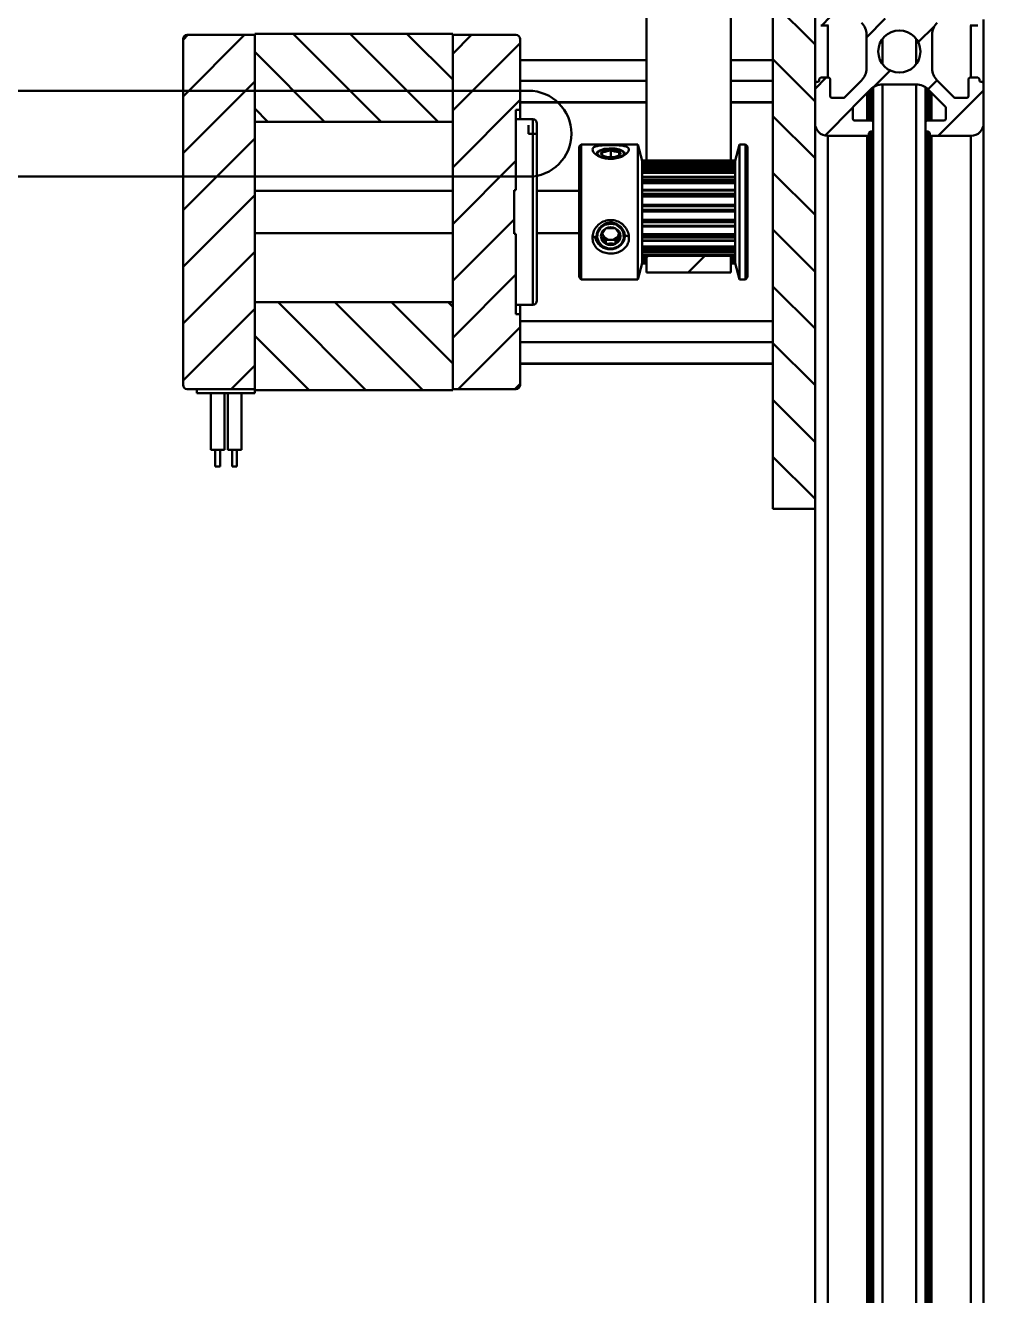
# Model space of a CAD drawing. Header units: millimetres. Extents: x -1615 to 4166, y 5 to 3174.
# Drawn here: x 2308.3 to 2384.1, y 1796.9 to 1897.4 of the extents above; entities that cross this region are included whole.
import ezdxf

# ---------------------------------------------------------------- set-up
doc = ezdxf.new("R2010")
doc.units = ezdxf.units.MM
doc.header["$LTSCALE"] = 0.25
doc.layers.add('Net dam', color=7, linetype='Continuous', lineweight=50)
pattern_1 = [(45, (1858.4246, 670.5362), (-2.245064, 2.245064), [])]
pattern_2 = [(135, (1858.4246, 670.5362), (-2.245064, -2.245064), [])]

msp = doc.modelspace()

# ---------------------------------------------------------------- hatches: boundary and pattern name
at = {"layer": 'Net dam'}
h = msp.add_hatch(dxfattribs=at)
h.set_pattern_fill('ANSI31', color=256, angle=90, style=0)
h.set_pattern_definition(pattern_2)
h.paths.add_polyline_path([(2367.467, 1905.807), (2367.467, 1859.14), (2370.8, 1859.14), (2370.8, 1905.807)], flags=0)
h = msp.add_hatch(dxfattribs=at)
h.set_pattern_fill('ANSI31', color=256, style=0)
h.set_pattern_definition(pattern_1)
edge = h.paths.add_edge_path(flags=0)
edge.add_arc((2381.896, 1898.833), 0.133, 90, 135, ccw=False)
edge.add_line((2381.896, 1898.966), (2382.8, 1898.966))
edge.add_arc((2382.8, 1898.833), 0.133, 0, 90, ccw=False)
edge.add_line((2382.933, 1898.833), (2382.933, 1897.5))
edge.add_arc((2383.067, 1897.5), 0.133, 180, 270)
edge.add_line((2383.067, 1897.366), (2383.667, 1897.366))
edge.add_arc((2383.667, 1897.5), 0.133, 270, 360)
edge.add_line((2383.8, 1897.5), (2383.8, 1897.566))
edge.add_arc((2383.933, 1897.566), 0.133, 90, 180, ccw=False)
edge.add_line((2383.933, 1897.7), (2384, 1897.7))
edge.add_arc((2384, 1897.833), 0.133, 270, 360)
edge.add_line((2384.133, 1897.833), (2384.133, 1900.966))
edge.add_arc((2383.133, 1900.966), 1, 0, 90)
edge.add_line((2383.133, 1901.966), (2380, 1901.966))
edge.add_arc((2380, 1901.833), 0.133, 90, 180)
edge.add_line((2379.867, 1901.833), (2379.867, 1901.766))
edge.add_arc((2379.733, 1901.766), 0.133, 270, 360, ccw=False)
edge.add_line((2379.733, 1901.633), (2379.667, 1901.633))
edge.add_arc((2379.667, 1901.5), 0.133, 90, 180)
edge.add_line((2379.533, 1901.5), (2379.533, 1900.9))
edge.add_arc((2379.667, 1900.9), 0.133, 180, 270)
edge.add_line((2379.667, 1900.766), (2381, 1900.766))
edge.add_arc((2381, 1900.633), 0.133, 0, 90, ccw=False)
edge.add_line((2381.133, 1900.633), (2381.133, 1899.729))
edge.add_arc((2381, 1899.729), 0.133, 315, 360, ccw=False)
edge.add_line((2381.094, 1899.634), (2379.75, 1898.29))
edge.add_arc((2378.807, 1899.233), 1.333, 270, 315, ccw=False)
edge.add_line((2378.807, 1897.9), (2376.126, 1897.9))
edge.add_arc((2376.126, 1899.233), 1.333, 225, 270, ccw=False)
edge.add_line((2375.183, 1898.29), (2373.839, 1899.634))
edge.add_arc((2373.933, 1899.729), 0.133, 180, 225, ccw=False)
edge.add_line((2373.8, 1899.729), (2373.8, 1900.633))
edge.add_arc((2373.933, 1900.633), 0.133, 90, 180, ccw=False)
edge.add_line((2373.933, 1900.766), (2375.267, 1900.766))
edge.add_arc((2375.267, 1900.9), 0.133, 270, 360)
edge.add_line((2375.4, 1900.9), (2375.4, 1901.5))
edge.add_arc((2375.267, 1901.5), 0.133, 0, 90)
edge.add_line((2375.267, 1901.633), (2375.2, 1901.633))
edge.add_arc((2375.2, 1901.766), 0.133, 180, 270, ccw=False)
edge.add_line((2375.067, 1901.766), (2375.067, 1901.833))
edge.add_arc((2374.933, 1901.833), 0.133, 0, 90)
edge.add_line((2374.933, 1901.966), (2371.8, 1901.966))
edge.add_arc((2371.8, 1900.966), 1, 90, 180)
edge.add_line((2370.8, 1900.966), (2370.8, 1897.833))
edge.add_arc((2370.933, 1897.833), 0.133, 180, 270)
edge.add_line((2370.933, 1897.7), (2371, 1897.7))
edge.add_arc((2371, 1897.566), 0.133, 0, 90, ccw=False)
edge.add_line((2371.133, 1897.566), (2371.133, 1897.5))
edge.add_arc((2371.267, 1897.5), 0.133, 180, 270)
edge.add_line((2371.267, 1897.366), (2371.867, 1897.366))
edge.add_arc((2371.867, 1897.5), 0.133, 270, 360)
edge.add_line((2372, 1897.5), (2372, 1898.833))
edge.add_arc((2372.133, 1898.833), 0.133, 90, 180, ccw=False)
edge.add_line((2372.133, 1898.966), (2373.038, 1898.966))
edge.add_arc((2373.038, 1898.833), 0.133, 45, 90, ccw=False)
edge.add_line((2373.132, 1898.927), (2374.476, 1897.583))
edge.add_arc((2373.533, 1896.64), 1.333, 0, 45, ccw=False)
edge.add_line((2374.867, 1896.64), (2374.867, 1893.959))
edge.add_arc((2373.533, 1893.959), 1.333, 315, 360, ccw=False)
edge.add_line((2374.476, 1893.016), (2373.132, 1891.672))
edge.add_arc((2373.038, 1891.766), 0.133, 270, 315, ccw=False)
edge.add_line((2373.038, 1891.633), (2372.133, 1891.633))
edge.add_arc((2372.133, 1891.766), 0.133, 180, 270, ccw=False)
edge.add_line((2372, 1891.766), (2372, 1893.1))
edge.add_arc((2371.867, 1893.1), 0.133, 0, 90)
edge.add_line((2371.867, 1893.233), (2371.267, 1893.233))
edge.add_arc((2371.267, 1893.1), 0.133, 90, 180)
edge.add_line((2371.133, 1893.1), (2371.133, 1893.033))
edge.add_arc((2371, 1893.033), 0.133, 270, 360, ccw=False)
edge.add_line((2371, 1892.9), (2370.933, 1892.9))
edge.add_arc((2370.933, 1892.766), 0.133, 90, 180)
edge.add_line((2370.8, 1892.766), (2370.8, 1889.633))
edge.add_arc((2371.8, 1889.633), 1, 180, 270)
edge.add_line((2371.8, 1888.633), (2374.933, 1888.633))
edge.add_arc((2374.933, 1888.766), 0.133, 270, 360)
edge.add_line((2375.067, 1888.766), (2375.067, 1888.833))
edge.add_arc((2375.2, 1888.833), 0.133, 90, 180, ccw=False)
edge.add_line((2375.2, 1888.966), (2375.267, 1888.966))
edge.add_arc((2375.267, 1889.1), 0.133, 270, 360)
edge.add_line((2375.4, 1889.1), (2375.4, 1889.7))
edge.add_arc((2375.267, 1889.7), 0.133, 0, 90)
edge.add_line((2375.267, 1889.833), (2373.933, 1889.833))
edge.add_arc((2373.933, 1889.966), 0.133, 180, 270, ccw=False)
edge.add_line((2373.8, 1889.966), (2373.8, 1890.871))
edge.add_arc((2373.933, 1890.871), 0.133, 135, 180, ccw=False)
edge.add_line((2373.839, 1890.965), (2375.183, 1892.309))
edge.add_arc((2376.126, 1891.366), 1.333, 90, 135, ccw=False)
edge.add_line((2376.126, 1892.7), (2378.807, 1892.7))
edge.add_arc((2378.807, 1891.366), 1.333, 45, 90, ccw=False)
edge.add_line((2379.75, 1892.309), (2381.094, 1890.965))
edge.add_arc((2381, 1890.871), 0.133, 0, 45, ccw=False)
edge.add_line((2381.133, 1890.871), (2381.133, 1889.966))
edge.add_arc((2381, 1889.966), 0.133, 270, 360, ccw=False)
edge.add_line((2381, 1889.833), (2379.667, 1889.833))
edge.add_arc((2379.667, 1889.7), 0.133, 90, 180)
edge.add_line((2379.533, 1889.7), (2379.533, 1889.1))
edge.add_arc((2379.667, 1889.1), 0.133, 180, 270)
edge.add_line((2379.667, 1888.966), (2379.733, 1888.966))
edge.add_arc((2379.733, 1888.833), 0.133, 0, 90, ccw=False)
edge.add_line((2379.867, 1888.833), (2379.867, 1888.766))
edge.add_arc((2380, 1888.766), 0.133, 180, 270)
edge.add_line((2380, 1888.633), (2383.133, 1888.633))
edge.add_arc((2383.133, 1889.633), 1, 270, 360)
edge.add_line((2384.133, 1889.633), (2384.133, 1892.766))
edge.add_arc((2384, 1892.766), 0.133, 0, 90)
edge.add_line((2384, 1892.9), (2383.933, 1892.9))
edge.add_arc((2383.933, 1893.033), 0.133, 180, 270, ccw=False)
edge.add_line((2383.8, 1893.033), (2383.8, 1893.1))
edge.add_arc((2383.667, 1893.1), 0.133, 0, 90)
edge.add_line((2383.667, 1893.233), (2383.067, 1893.233))
edge.add_arc((2383.067, 1893.1), 0.133, 90, 180)
edge.add_line((2382.933, 1893.1), (2382.933, 1891.766))
edge.add_arc((2382.8, 1891.766), 0.133, 270, 360, ccw=False)
edge.add_line((2382.8, 1891.633), (2381.896, 1891.633))
edge.add_arc((2381.896, 1891.766), 0.133, 225, 270, ccw=False)
edge.add_line((2381.801, 1891.672), (2380.457, 1893.016))
edge.add_arc((2381.4, 1893.959), 1.333, 180, 225, ccw=False)
edge.add_line((2380.067, 1893.959), (2380.067, 1896.64))
edge.add_arc((2381.4, 1896.64), 1.333, 135, 180, ccw=False)
edge.add_line((2380.457, 1897.583), (2381.801, 1898.927))
edge = h.paths.add_edge_path(flags=0)
edge.add_arc((2377.467, 1895.3), 1.667, 0, 360)
h = msp.add_hatch(dxfattribs=at)
h.set_pattern_fill('ANSI31', color=256, angle=90, style=0)
h.set_pattern_definition(pattern_2)
h.paths.add_polyline_path([(2342.133, 1889.75), (2342.133, 1896.71), (2326.467, 1896.71), (2326.467, 1889.75)], flags=0)
h = msp.add_hatch(dxfattribs=at)
h.set_pattern_fill('ANSI31', color=256, style=0)
h.set_pattern_definition(pattern_1)
edge = h.paths.add_edge_path(flags=0)
edge.add_line((2326.467, 1896.61), (2321.133, 1896.61))
edge.add_arc((2321.133, 1896.277), 0.333, 90, 180)
edge.add_line((2320.8, 1896.277), (2320.8, 1868.943))
edge.add_arc((2321.133, 1868.943), 0.333, 180, 270)
edge.add_line((2321.133, 1868.61), (2326.467, 1868.61))
edge.add_line((2326.467, 1868.61), (2326.467, 1896.61))
h = msp.add_hatch(dxfattribs=at)
h.set_pattern_fill('ANSI31', color=256, style=0)
h.set_pattern_definition(pattern_1)
edge = h.paths.add_edge_path(flags=0)
edge.add_line((2347.133, 1884.336), (2347.133, 1890.685))
edge.add_line((2347.133, 1890.685), (2347.467, 1890.685))
edge.add_line((2347.467, 1890.685), (2347.467, 1896.277))
edge.add_arc((2347.133, 1896.277), 0.333, 0, 90)
edge.add_line((2347.133, 1896.61), (2342.133, 1896.61))
edge.add_line((2342.133, 1896.61), (2342.133, 1868.61))
edge.add_line((2342.133, 1868.61), (2347.133, 1868.61))
edge.add_arc((2347.133, 1868.943), 0.333, 270, 360)
edge.add_line((2347.467, 1868.943), (2347.467, 1874.535))
edge.add_line((2347.467, 1874.535), (2347.133, 1874.535))
edge.add_line((2347.133, 1874.535), (2347.133, 1880.884))
edge.add_line((2347.133, 1880.884), (2347, 1880.884))
edge.add_line((2347, 1880.884), (2347, 1884.336))
edge.add_line((2347, 1884.336), (2347.133, 1884.336))
h = msp.add_hatch(dxfattribs=at)
h.set_pattern_fill('ANSI31', color=256, style=0)
h.set_pattern_definition(pattern_1)
h.paths.add_polyline_path([(2357.467, 1877.818), (2364.133, 1877.818), (2364.133, 1879.151), (2357.467, 1879.151)], flags=0)
h = msp.add_hatch(dxfattribs=at)
h.set_pattern_fill('ANSI31', color=256, angle=90, style=0)
h.set_pattern_definition(pattern_2)
h.paths.add_polyline_path([(2326.467, 1875.47), (2326.467, 1868.51), (2342.133, 1868.51), (2342.133, 1875.47)], flags=0)

# ---------------------------------------------------------------- linework, layer by layer
for p, q in [((2357.467, 1886.681), (2357.467, 1913.468)), ((2364.133, 1886.681), (2364.133, 1913.468)), ((2367.467, 1859.14), (2367.467, 1905.807)), ((2370.8, 1859.14), (2370.8, 1905.807)), ((2384.133, 1892.766), (2384.133, 1897.833)), ((2342.133, 1896.71), (2326.467, 1896.71)), ((2326.467, 1896.71), (2326.467, 1889.75)), ((2342.133, 1896.71), (2342.133, 1889.75)), ((2371.267, 1897.366), (2371.867, 1897.366)), ((2371.8, 1893.233), (2371.8, 1897.366)), ((2374.867, 1896.64), (2374.867, 1893.959)), ((2380.067, 1893.959), (2380.067, 1896.64)), ((2383.067, 1897.366), (2383.667, 1897.366)), ((2383.133, 1893.233), (2383.133, 1897.366)), ((2320.8, 1896.277), (2320.8, 1868.943)), ((2321.133, 1896.61), (2326.467, 1896.61)), ((2326.467, 1896.61), (2326.467, 1868.61)), ((2342.133, 1896.61), (2342.133, 1868.61)), ((2342.133, 1896.61), (2347.133, 1896.61)), ((2347.467, 1896.277), (2347.467, 1890.685)), ((2376.126, 1894.309), (2376.126, 1896.29)), ((2378.807, 1894.309), (2378.807, 1896.29)), ((2347.467, 1894.63), (2357.467, 1894.63)), ((2364.133, 1894.63), (2367.467, 1894.63)), ((2347.467, 1892.984), (2357.467, 1892.984)), ((2364.133, 1892.984), (2367.467, 1892.984)), ((2370.8, 1892.766), (2370.8, 1889.633)), ((2371, 1892.9), (2370.933, 1892.9)), ((2371.133, 1893.1), (2371.133, 1893.033)), ((2371.867, 1893.233), (2371.267, 1893.233)), ((2372, 1891.766), (2372, 1893.1)), ((2374.476, 1893.016), (2373.132, 1891.672)), ((2376.126, 1892.7), (2378.807, 1892.7)), ((2376.126, 1741.233), (2376.126, 1892.7)), ((2378.807, 1741.233), (2378.807, 1892.7)), ((2381.801, 1891.672), (2380.457, 1893.016)), ((2382.933, 1893.1), (2382.933, 1891.766)), ((2383.667, 1893.233), (2383.067, 1893.233)), ((2383.8, 1893.033), (2383.8, 1893.1)), ((2384, 1892.9), (2383.933, 1892.9)), ((2384.133, 1889.633), (2384.133, 1892.766)), ((2118.8, 1892.196), (2348.133, 1892.196)), ((2373.038, 1891.633), (2372.133, 1891.633)), ((2373.839, 1890.965), (2375.183, 1892.309)), ((2374.933, 1889.833), (2374.933, 1892.059)), ((2375.067, 1889.833), (2375.067, 1892.193)), ((2375.2, 1889.833), (2375.2, 1892.326)), ((2375.267, 1889.833), (2375.267, 1892.386)), ((2375.4, 1889.7), (2375.4, 1892.485)), ((2379.533, 1889.7), (2379.533, 1892.485)), ((2379.667, 1889.833), (2379.667, 1892.386)), ((2379.733, 1889.833), (2379.733, 1892.326)), ((2379.75, 1892.309), (2381.094, 1890.965)), ((2379.867, 1889.833), (2379.867, 1892.193)), ((2380, 1889.833), (2380, 1892.059)), ((2382.8, 1891.633), (2381.896, 1891.633)), ((2347.467, 1890.685), (2347.133, 1890.685)), ((2347.133, 1890.685), (2347.133, 1884.336)), ((2347.467, 1891.298), (2357.467, 1891.298)), ((2347.467, 1891.257), (2357.467, 1891.257)), ((2347.467, 1889.943), (2347.467, 1890.685)), ((2364.133, 1891.298), (2367.467, 1891.298)), ((2364.133, 1891.257), (2367.467, 1891.257)), ((2373.8, 1889.966), (2373.8, 1890.871)), ((2381.133, 1890.871), (2381.133, 1889.966)), ((2342.133, 1889.75), (2326.467, 1889.75)), ((2348.467, 1889.943), (2347.133, 1889.943)), ((2348.467, 1875.277), (2348.467, 1889.943)), ((2348.8, 1889.61), (2348.8, 1875.61)), ((2375.267, 1889.833), (2373.933, 1889.833)), ((2375.4, 1889.1), (2375.4, 1889.7)), ((2379.533, 1889.7), (2379.533, 1889.1)), ((2381, 1889.833), (2379.667, 1889.833)), ((2384.133, 1744.3), (2384.133, 1889.633)), ((2348.133, 1888.802), (2348.133, 1889.468)), ((2348.133, 1888.802), (2348.8, 1888.802)), ((2371.8, 1888.633), (2374.933, 1888.633)), ((2371.8, 1745.3), (2371.8, 1888.633)), ((2374.933, 1745.3), (2374.933, 1888.633)), ((2375.067, 1888.766), (2375.067, 1888.833)), ((2375.067, 1745.166), (2375.067, 1888.766)), ((2375.2, 1888.966), (2375.267, 1888.966)), ((2375.2, 1744.966), (2375.2, 1888.966)), ((2375.267, 1744.966), (2375.267, 1888.966)), ((2375.4, 1744.833), (2375.4, 1889.1)), ((2379.533, 1744.833), (2379.533, 1889.1)), ((2379.667, 1888.966), (2379.733, 1888.966)), ((2379.667, 1744.966), (2379.667, 1888.966)), ((2379.733, 1744.966), (2379.733, 1888.966)), ((2379.867, 1888.833), (2379.867, 1888.766)), ((2379.867, 1745.166), (2379.867, 1888.766)), ((2380, 1888.633), (2383.133, 1888.633)), ((2380, 1745.3), (2380, 1888.633)), ((2383.133, 1745.3), (2383.133, 1888.633)), ((2352.3, 1887.943), (2352.133, 1887.777)), ((2352.133, 1887.777), (2352.133, 1877.443)), ((2356.788, 1887.943), (2352.3, 1887.943)), ((2352.3, 1887.943), (2352.3, 1877.277)), ((2357.133, 1886.654), (2356.788, 1887.943)), ((2356.788, 1877.277), (2356.788, 1887.943)), ((2364.812, 1887.943), (2364.467, 1886.654)), ((2365.3, 1887.943), (2364.812, 1887.943)), ((2364.812, 1877.277), (2364.812, 1887.943)), ((2365.467, 1887.777), (2365.3, 1887.943)), ((2365.3, 1877.277), (2365.3, 1887.943)), ((2365.467, 1880.637), (2365.467, 1887.777)), ((2353.772, 1887.477), (2353.737, 1887.458)), ((2353.967, 1887.089), (2354.044, 1887.058)), ((2354.442, 1886.836), (2354.2, 1886.855)), ((2354.442, 1886.836), (2354.756, 1886.846)), ((2354.633, 1887.53), (2354.633, 1886.942)), ((2355.222, 1887.055), (2355.3, 1887.089)), ((2355.623, 1887.085), (2355.433, 1886.988)), ((2355.53, 1887.458), (2355.494, 1887.477)), ((2355.623, 1887.085), (2355.619, 1887.024)), ((2355.744, 1887.208), (2355.744, 1887.292)), ((2355.836, 1887.26), (2355.867, 1887.231)), ((2364.467, 1886.681), (2357.133, 1886.681)), ((2357.133, 1886.681), (2357.133, 1886.654)), ((2357.133, 1886.605), (2357.133, 1886.654)), ((2364.467, 1886.605), (2357.133, 1886.605)), ((2357.133, 1886.605), (2357.133, 1886.603)), ((2364.467, 1886.603), (2357.133, 1886.603)), ((2357.133, 1886.603), (2357.133, 1886.538)), ((2364.467, 1886.654), (2364.467, 1886.681)), ((2364.467, 1886.654), (2364.467, 1886.605)), ((2364.467, 1886.603), (2364.467, 1886.605)), ((2364.467, 1886.538), (2364.467, 1886.603)), ((2357.133, 1886.538), (2357.133, 1886.489)), ((2364.467, 1886.538), (2357.133, 1886.538)), ((2357.133, 1886.166), (2357.133, 1886.489)), ((2357.133, 1886.419), (2364.467, 1886.419)), ((2357.133, 1886.245), (2364.467, 1886.245)), ((2364.467, 1886.17), (2357.133, 1886.17)), ((2357.133, 1886.157), (2357.133, 1886.17)), ((2364.467, 1886.157), (2357.133, 1886.157)), ((2357.133, 1886.157), (2357.133, 1886.011)), ((2364.467, 1886.011), (2357.133, 1886.011)), ((2357.133, 1886.011), (2357.133, 1885.945)), ((2357.133, 1885.397), (2357.133, 1885.945)), ((2357.133, 1885.875), (2364.467, 1885.875)), ((2364.467, 1885.716), (2357.133, 1885.716)), ((2364.467, 1886.489), (2364.467, 1886.538)), ((2364.467, 1886.489), (2364.467, 1886.166)), ((2364.467, 1886.157), (2364.467, 1886.17)), ((2364.467, 1886.011), (2364.467, 1886.157)), ((2364.467, 1885.945), (2364.467, 1886.011)), ((2364.467, 1885.397), (2364.467, 1885.945)), ((2348.133, 1885.407), (2118.8, 1885.407)), ((2364.467, 1885.397), (2357.133, 1885.397)), ((2357.133, 1885.397), (2357.133, 1885.364)), ((2357.133, 1885.364), (2364.467, 1885.364)), ((2357.133, 1885.364), (2357.133, 1885.151)), ((2357.133, 1885.151), (2364.467, 1885.151)), ((2357.133, 1885.151), (2357.133, 1885.075)), ((2357.133, 1884.355), (2357.133, 1885.075)), ((2357.133, 1885.013), (2364.467, 1885.013)), ((2364.467, 1884.883), (2357.133, 1884.883)), ((2364.467, 1885.364), (2364.467, 1885.397)), ((2364.467, 1885.151), (2364.467, 1885.364)), ((2364.467, 1885.075), (2364.467, 1885.151)), ((2364.467, 1885.075), (2364.467, 1884.355)), ((2342.133, 1884.277), (2326.467, 1884.277)), ((2347, 1884.336), (2347.133, 1884.336)), ((2347, 1884.336), (2347, 1880.884)), ((2352.133, 1884.277), (2348.8, 1884.277)), ((2364.467, 1884.36), (2357.133, 1884.36)), ((2357.133, 1884.355), (2357.133, 1884.301)), ((2357.133, 1884.301), (2364.467, 1884.301)), ((2357.133, 1884.301), (2357.133, 1884.042)), ((2357.133, 1884.042), (2364.467, 1884.042)), ((2357.133, 1884.042), (2357.133, 1883.963)), ((2357.133, 1883.142), (2357.133, 1883.963)), ((2357.133, 1883.915), (2364.467, 1883.915)), ((2364.467, 1883.827), (2357.133, 1883.827)), ((2364.467, 1884.301), (2364.467, 1884.355)), ((2364.467, 1884.042), (2364.467, 1884.301)), ((2364.467, 1883.963), (2364.467, 1884.042)), ((2364.467, 1883.963), (2364.467, 1883.142)), ((2364.467, 1883.171), (2357.133, 1883.171)), ((2364.467, 1883.162), (2357.133, 1883.162)), ((2357.133, 1883.142), (2357.133, 1883.073)), ((2357.133, 1883.073), (2364.467, 1883.073)), ((2357.133, 1883.073), (2357.133, 1882.793)), ((2357.133, 1882.793), (2364.467, 1882.793)), ((2357.133, 1882.793), (2357.133, 1882.719)), ((2357.133, 1881.877), (2357.133, 1882.719)), ((2357.133, 1882.689), (2364.467, 1882.689)), ((2364.467, 1882.653), (2357.133, 1882.653)), ((2364.467, 1883.073), (2364.467, 1883.142)), ((2364.467, 1882.793), (2364.467, 1883.073)), ((2364.467, 1882.719), (2364.467, 1882.793)), ((2364.467, 1882.719), (2364.467, 1881.877)), ((2355.03, 1881.613), (2355.216, 1881.628)), ((2355.03, 1881.613), (2355.283, 1881.438)), ((2364.467, 1881.979), (2357.133, 1881.979)), ((2364.467, 1881.916), (2357.133, 1881.916)), ((2357.133, 1881.877), (2357.133, 1881.799)), ((2357.133, 1881.799), (2364.467, 1881.799)), ((2357.133, 1881.799), (2357.133, 1881.526)), ((2364.467, 1881.799), (2364.467, 1881.877)), ((2364.467, 1881.526), (2364.467, 1881.799)), ((2326.467, 1880.943), (2342.133, 1880.943)), ((2347.133, 1880.884), (2347, 1880.884)), ((2347.133, 1880.884), (2347.133, 1874.535)), ((2348.8, 1880.943), (2352.133, 1880.943)), ((2353.958, 1880.865), (2354.056, 1880.709)), ((2354.056, 1880.709), (2354.248, 1880.401)), ((2355.018, 1880.401), (2355.211, 1880.709)), ((2355.211, 1880.709), (2355.307, 1880.864)), ((2355.654, 1880.703), (2355.656, 1880.812)), ((2355.683, 1880.522), (2355.656, 1880.812)), ((2357.133, 1881.526), (2364.467, 1881.526)), ((2357.133, 1881.526), (2357.133, 1881.465)), ((2357.133, 1880.684), (2357.133, 1881.465)), ((2357.133, 1881.453), (2364.467, 1881.453)), ((2364.467, 1880.849), (2357.133, 1880.849)), ((2364.467, 1880.739), (2357.133, 1880.739)), ((2357.133, 1880.684), (2357.133, 1880.605)), ((2357.133, 1880.605), (2364.467, 1880.605)), ((2357.133, 1880.605), (2357.133, 1880.366)), ((2364.467, 1881.465), (2364.467, 1881.526)), ((2364.467, 1881.465), (2364.467, 1880.684)), ((2364.467, 1880.605), (2364.467, 1880.684)), ((2364.467, 1880.366), (2364.467, 1880.605)), ((2365.467, 1877.443), (2365.467, 1880.637)), ((2354.248, 1880.401), (2354.248, 1880.082)), ((2354.248, 1880.401), (2354.633, 1880.401)), ((2354.633, 1880.401), (2355.018, 1880.401)), ((2355.018, 1880.401), (2355.018, 1880.082)), ((2357.133, 1880.366), (2364.467, 1880.366)), ((2357.133, 1880.366), (2357.133, 1880.322)), ((2357.133, 1879.679), (2357.133, 1880.322)), ((2357.133, 1880.321), (2364.467, 1880.321)), ((2364.467, 1879.892), (2357.133, 1879.892)), ((2364.467, 1879.746), (2357.133, 1879.746)), ((2357.133, 1879.679), (2357.133, 1879.607)), ((2357.133, 1879.607), (2364.467, 1879.607)), ((2357.133, 1879.607), (2357.133, 1879.424)), ((2364.467, 1880.322), (2364.467, 1880.366)), ((2364.467, 1880.322), (2364.467, 1879.679)), ((2364.467, 1879.607), (2364.467, 1879.679)), ((2364.467, 1879.424), (2364.467, 1879.607)), ((2356.788, 1877.277), (2357.133, 1878.566)), ((2357.133, 1879.424), (2364.467, 1879.424)), ((2357.133, 1879.424), (2357.133, 1879.403)), ((2357.133, 1878.961), (2357.133, 1879.404)), ((2357.133, 1879.403), (2364.467, 1879.403)), ((2364.467, 1879.2), (2357.133, 1879.2)), ((2357.467, 1879.032), (2357.133, 1879.032)), ((2357.133, 1878.961), (2357.133, 1878.903)), ((2357.133, 1878.903), (2357.133, 1878.795)), ((2357.133, 1878.903), (2357.467, 1878.903)), ((2357.133, 1878.601), (2357.133, 1878.799)), ((2357.133, 1878.795), (2357.133, 1878.789)), ((2357.133, 1878.795), (2357.467, 1878.795)), ((2357.133, 1878.789), (2357.467, 1878.789)), ((2357.467, 1878.669), (2357.133, 1878.669)), ((2357.133, 1878.601), (2357.133, 1878.562)), ((2357.133, 1878.562), (2357.133, 1878.539)), ((2357.133, 1878.562), (2357.467, 1878.562)), ((2357.467, 1879.151), (2357.467, 1879.19)), ((2357.467, 1879.151), (2357.467, 1877.818)), ((2364.133, 1879.151), (2357.467, 1879.151)), ((2364.133, 1879.151), (2364.133, 1879.19)), ((2364.133, 1877.818), (2364.133, 1879.151)), ((2364.467, 1879.032), (2364.133, 1879.032)), ((2364.133, 1878.903), (2364.467, 1878.903)), ((2364.133, 1878.795), (2364.467, 1878.795)), ((2364.133, 1878.789), (2364.467, 1878.789)), ((2364.467, 1878.669), (2364.133, 1878.669)), ((2364.133, 1878.562), (2364.467, 1878.562)), ((2364.467, 1879.403), (2364.467, 1879.424)), ((2364.467, 1879.404), (2364.467, 1878.961)), ((2364.467, 1878.903), (2364.467, 1878.961)), ((2364.467, 1878.795), (2364.467, 1878.903)), ((2364.467, 1878.799), (2364.467, 1878.601)), ((2364.467, 1878.789), (2364.467, 1878.795)), ((2364.467, 1878.562), (2364.467, 1878.601)), ((2364.467, 1878.566), (2364.812, 1877.277)), ((2364.467, 1878.539), (2364.467, 1878.562)), ((2357.133, 1878.539), (2357.467, 1878.539)), ((2357.133, 1878.539), (2357.133, 1878.539)), ((2357.133, 1878.539), (2357.467, 1878.539)), ((2357.467, 1877.818), (2364.133, 1877.818)), ((2364.133, 1878.539), (2364.467, 1878.539)), ((2364.133, 1878.539), (2364.467, 1878.539)), ((2364.467, 1878.539), (2364.467, 1878.539)), ((2352.133, 1877.443), (2352.3, 1877.277)), ((2352.3, 1877.277), (2356.788, 1877.277)), ((2364.812, 1877.277), (2365.3, 1877.277)), ((2365.3, 1877.277), (2365.467, 1877.443)), ((2326.467, 1875.47), (2342.133, 1875.47)), ((2326.467, 1875.47), (2326.467, 1868.51)), ((2342.133, 1875.47), (2342.133, 1868.51)), ((2347.133, 1875.277), (2348.467, 1875.277)), ((2347.133, 1874.535), (2347.467, 1874.535)), ((2347.467, 1874.535), (2347.467, 1875.277)), ((2347.467, 1874.535), (2347.467, 1868.943)), ((2347.467, 1873.963), (2367.467, 1873.963)), ((2347.467, 1872.318), (2367.467, 1872.318)), ((2347.467, 1870.631), (2367.467, 1870.631)), ((2347.467, 1870.59), (2367.467, 1870.59)), ((2321.133, 1868.61), (2326.467, 1868.61)), ((2321.886, 1868.61), (2321.886, 1868.277)), ((2326.467, 1868.51), (2342.133, 1868.51)), ((2326.467, 1868.51), (2326.467, 1868.277)), ((2342.133, 1868.61), (2347.133, 1868.61)), ((2321.886, 1868.277), (2326.467, 1868.277)), ((2323.002, 1868.277), (2323.002, 1863.81)), ((2324.078, 1863.81), (2324.078, 1868.277)), ((2324.335, 1868.277), (2324.335, 1863.81)), ((2325.412, 1863.81), (2325.412, 1868.277)), ((2324.078, 1863.81), (2323.002, 1863.81)), ((2323.354, 1863.81), (2323.354, 1862.477)), ((2323.726, 1862.477), (2323.726, 1863.81)), ((2325.412, 1863.81), (2324.335, 1863.81)), ((2324.687, 1863.81), (2324.687, 1862.477)), ((2325.06, 1862.477), (2325.06, 1863.81)), ((2323.726, 1862.477), (2323.354, 1862.477)), ((2325.06, 1862.477), (2324.687, 1862.477)), ((2367.467, 1859.14), (2370.8, 1859.14)), ((2370.8, 1745.3), (2370.8, 1859.14))]:
    msp.add_line(p, q, dxfattribs=at)
at = {"layer": 'Net dam', "flags": 128}
for points in [[(2354.442, 1886.836), (2354.04, 1886.898), (2353.736, 1887.016), (2353.581, 1887.171), (2353.599, 1887.336), (2353.789, 1887.485), (2354.118, 1887.593), (2354.532, 1887.642), (2354.963, 1887.624), (2355.34, 1887.542), (2355.599, 1887.409), (2355.699, 1887.248), (2355.623, 1887.085)], [(2353.967, 1887.089), (2353.922, 1887.124), (2353.89, 1887.16), (2353.87, 1887.198), (2353.863, 1887.236), (2353.87, 1887.275), (2353.89, 1887.312), (2353.922, 1887.349), (2353.967, 1887.383)], [(2355.3, 1887.383), (2355.344, 1887.349), (2355.377, 1887.312), (2355.396, 1887.275), (2355.403, 1887.236), (2355.396, 1887.198), (2355.377, 1887.16), (2355.344, 1887.124), (2355.3, 1887.089)], [(2355.683, 1880.522), (2355.52, 1880.15), (2355.21, 1879.869), (2354.805, 1879.726), (2354.372, 1879.743), (2353.982, 1879.918), (2353.699, 1880.222), (2353.571, 1880.605), (2353.619, 1881.003), (2353.834, 1881.351), (2354.181, 1881.592), (2354.603, 1881.684), (2355.03, 1881.613)], [(2353.189, 1880.573), (2353.376, 1880.645), (2353.523, 1880.701)]]:
    msp.add_lwpolyline(points, dxfattribs=at)
at = {"layer": 'Net dam'}
msp.add_circle((2377.467, 1895.3), 1.667, dxfattribs=at)
for centre, radius, start, end in [((2373.533, 1896.64), 1.333, 0, 45), ((2381.4, 1896.64), 1.333, 135, 180), ((2321.133, 1896.277), 0.333, 90, 180), ((2347.133, 1896.277), 0.333, 0, 90), ((2373.533, 1893.959), 1.333, 315, 0), ((2381.4, 1893.959), 1.333, 180, 225), ((2370.933, 1892.766), 0.133, 90, 180), ((2371, 1893.033), 0.133, 270, 0), ((2371.267, 1893.1), 0.133, 90, 180), ((2371.867, 1893.1), 0.133, 0, 90), ((2376.126, 1891.366), 1.333, 90, 135), ((2378.807, 1891.366), 1.333, 45, 90), ((2383.067, 1893.1), 0.133, 90, 180), ((2383.667, 1893.1), 0.133, 0, 90), ((2383.933, 1893.033), 0.133, 180, 270), ((2384, 1892.766), 0.133, 0, 90), ((2348.133, 1888.802), 3.395, 270, 90), ((2372.133, 1891.766), 0.133, 180, 270), ((2373.038, 1891.766), 0.133, 270, 315), ((2381.896, 1891.766), 0.133, 225, 270), ((2382.8, 1891.766), 0.133, 270, 0), ((2373.933, 1890.871), 0.133, 135, 180), ((2381, 1890.871), 0.133, 0, 45), ((2348.467, 1889.61), 0.333, 0, 90), ((2371.8, 1889.633), 1, 180, 270), ((2373.933, 1889.966), 0.133, 180, 270), ((2375.267, 1889.7), 0.133, 0, 90), ((2379.667, 1889.7), 0.133, 90, 180), ((2381, 1889.966), 0.133, 270, 0), ((2383.133, 1889.633), 1, 270, 0), ((2374.933, 1888.766), 0.133, 270, 0), ((2375.2, 1888.833), 0.133, 90, 180), ((2375.267, 1889.1), 0.133, 270, 0), ((2379.667, 1889.1), 0.133, 180, 270), ((2379.733, 1888.833), 0.133, 0, 90), ((2380, 1888.766), 0.133, 180, 270), ((2354.571, 1886.226), 1.306, 87.27526, 117.58557), ((2354.571, 1888.247), 1.306, 242.41898, 272.71368), ((2354.695, 1886.226), 1.306, 62.41443, 92.72474), ((2354.695, 1888.247), 1.306, 267.28632, 297.58102), ((2354.567, 1880.687), 0.704, 116.94882, 179.06832), ((2354.567, 1880.71), 0.704, 180.93553, 243.04733), ((2354.553, 1881.02), 0.587, 190.47317, 212.10815), ((2354.624, 1881.078), 0.678, 213.0529, 270.77798), ((2354.633, 1880.587), 0.823, 62.13366, 117.86634), ((2354.642, 1881.078), 0.678, 269.22202, 326.9471), ((2354.699, 1880.687), 0.704, 0.93168, 63.05118), ((2354.699, 1880.71), 0.704, 296.95267, 359.06447), ((2354.713, 1881.021), 0.587, 327.90019, 348.66673), ((2354.633, 1880.81), 0.823, 242.13366, 297.86634), ((2348.467, 1875.61), 0.333, 270, 0), ((2321.133, 1868.943), 0.333, 180, 270), ((2347.133, 1868.943), 0.333, 270, 0)]:
    msp.add_arc(centre, radius, start, end, dxfattribs=at)
for points, knots in [([(2353.189, 1887.539), (2353.204, 1887.595), (2353.234, 1887.708), (2353.47, 1887.815), (2353.818, 1887.876), (2354.27, 1887.903), (2354.759, 1887.908), (2355.237, 1887.893), (2355.642, 1887.85), (2355.94, 1887.763), (2356.087, 1887.623), (2356.078, 1887.436), (2355.912, 1887.223), (2355.612, 1887.018), (2355.191, 1886.864), (2354.715, 1886.792), (2354.226, 1886.83), (2353.787, 1886.958), (2353.44, 1887.151), (2353.228, 1887.363), (2353.202, 1887.484), (2353.189, 1887.539)], [0, 0, 0, 0, 0.0516987, 0.1038493, 0.1570712, 0.2090065, 0.2653977, 0.3160948, 0.3705993, 0.4241236, 0.4775508, 0.5297096, 0.5806869, 0.6354429, 0.6867371, 0.7419465, 0.7946523, 0.8470965, 0.9006437, 0.9544609, 1, 1, 1, 1]), ([(2353.523, 1887.231), (2353.533, 1887.276), (2353.554, 1887.365), (2353.688, 1887.421), (2353.755, 1887.449)], [0, 0, 0, 0, 0.4992873, 1, 1, 1, 1]), ([(2353.615, 1887.057), (2353.58, 1887.097), (2353.527, 1887.158), (2353.524, 1887.213), (2353.523, 1887.231)], [0, 0, 0, 0, 0.6667715, 1, 1, 1, 1]), ([(2354.633, 1887.53), (2354.511, 1887.468), (2354.288, 1887.354), (2354.066, 1887.374), (2353.967, 1887.383)], [0, 0, 0, 0, 0.5482737, 1, 1, 1, 1]), ([(2353.967, 1887.383), (2353.967, 1887.294), (2353.967, 1887.131), (2353.967, 1887.102), (2353.967, 1887.089)], [0, 0, 0, 0, 0.548254, 1, 1, 1, 1]), ([(2354.378, 1886.835), (2354.409, 1886.833), (2354.53, 1886.825), (2354.66, 1886.837), (2354.756, 1886.846)], [0, 0, 0, 0, 0.2567112, 1, 1, 1, 1]), ([(2355.3, 1887.383), (2355.177, 1887.375), (2354.954, 1887.36), (2354.733, 1887.477), (2354.633, 1887.53)], [0, 0, 0, 0, 0.5482353, 1, 1, 1, 1]), ([(2354.756, 1886.846), (2354.795, 1886.848), (2354.947, 1886.857), (2355.198, 1886.897), (2355.356, 1886.959), (2355.433, 1886.988)], [0, 0, 0, 0, 0.1481131, 0.5864935, 1, 1, 1, 1]), ([(2355.15, 1886.874), (2355.171, 1886.88), (2355.284, 1886.908), (2355.366, 1886.952), (2355.433, 1886.988)], [0, 0, 0, 0, 0.1909504, 1, 1, 1, 1]), ([(2355.3, 1887.089), (2355.3, 1887.108), (2355.3, 1887.142), (2355.3, 1887.308), (2355.3, 1887.383)], [0, 0, 0, 0, 0.5482545, 1, 1, 1, 1]), ([(2355.4, 1887.48), (2355.481, 1887.456), (2355.645, 1887.408), (2355.733, 1887.315), (2355.75, 1887.205), (2355.738, 1887.129), (2355.673, 1887.073), (2355.668, 1887.068)], [0, 0, 0, 0, 0.2885977, 0.5784551, 0.6918799, 0.9757074, 1, 1, 1, 1]), ([(2353.189, 1880.573), (2353.204, 1880.72), (2353.234, 1881.014), (2353.468, 1881.425), (2353.819, 1881.754), (2354.268, 1881.955), (2354.76, 1881.997), (2355.234, 1881.869), (2355.643, 1881.602), (2355.934, 1881.217), (2356.051, 1880.888), (2356.07, 1880.707), (2356.073, 1880.677)], [0, 0, 0, 0, 0.1063382, 0.2124253, 0.3211808, 0.430664, 0.5408071, 0.6499536, 0.758819, 0.8677611, 0.9776137, 1, 1, 1, 1]), ([(2353.523, 1880.701), (2353.534, 1880.815), (2353.558, 1881.043), (2353.742, 1881.361), (2354.018, 1881.612), (2354.367, 1881.761), (2354.745, 1881.787), (2355.107, 1881.687), (2355.417, 1881.479), (2355.642, 1881.183), (2355.726, 1880.932), (2355.739, 1880.795), (2355.741, 1880.775)], [0, 0, 0, 0, 0.10729737, 0.21484464, 0.3245624, 0.43518631, 0.54432216, 0.65217092, 0.76038492, 0.87040909, 0.98095999, 1, 1, 1, 1]), ([(2356.073, 1880.677), (2356.073, 1880.562), (2356.074, 1880.301), (2355.915, 1879.927), (2355.616, 1879.606), (2355.201, 1879.392), (2354.721, 1879.302), (2354.232, 1879.346), (2353.791, 1879.515), (2353.446, 1879.8), (2353.227, 1880.166), (2353.201, 1880.444), (2353.189, 1880.573)], [0, 0, 0, 0, 0.0801853, 0.1812383, 0.2854331, 0.3883213, 0.493835, 0.5982723, 0.7010395, 0.8043855, 0.9088827, 1, 1, 1, 1]), ([(2355.683, 1880.522), (2355.655, 1880.413), (2355.601, 1880.195), (2355.374, 1879.925), (2355.066, 1879.734), (2354.7, 1879.644), (2354.312, 1879.669), (2353.948, 1879.814), (2353.65, 1880.064), (2353.455, 1880.362), (2353.426, 1880.577), (2353.415, 1880.666)], [0, 0, 0, 0, 0.1099529, 0.2198975, 0.3298189, 0.442129, 0.558232, 0.6743235, 0.7917677, 0.9140388, 1, 1, 1, 1]), ([(2355.741, 1880.775), (2355.74, 1880.681), (2355.738, 1880.473), (2355.606, 1880.18), (2355.366, 1879.93), (2355.031, 1879.76), (2354.646, 1879.7), (2354.265, 1879.754), (2353.936, 1879.906), (2353.683, 1880.147), (2353.543, 1880.426), (2353.529, 1880.621), (2353.523, 1880.701)], [0, 0, 0, 0, 0.0857539, 0.18808, 0.2916571, 0.3973744, 0.5111511, 0.6138577, 0.7169495, 0.8214473, 0.9272217, 1, 1, 1, 1]), ([(2354.248, 1881.315), (2354.178, 1881.216), (2354.049, 1881.036), (2353.921, 1880.804), (2353.863, 1880.699)], [0, 0, 0, 0, 0.54826653, 1, 1, 1, 1]), ([(2353.863, 1880.699), (2353.934, 1880.6), (2354.063, 1880.42), (2354.191, 1880.188), (2354.248, 1880.082)], [0, 0, 0, 0, 0.5482627, 1, 1, 1, 1]), ([(2355.018, 1881.315), (2354.877, 1881.329), (2354.619, 1881.356), (2354.364, 1881.328), (2354.248, 1881.315)], [0, 0, 0, 0, 0.5482616, 1, 1, 1, 1]), ([(2355.403, 1880.699), (2355.332, 1880.826), (2355.203, 1881.059), (2355.076, 1881.235), (2355.018, 1881.315)], [0, 0, 0, 0, 0.5482568, 1, 1, 1, 1]), ([(2355.018, 1880.082), (2355.089, 1880.21), (2355.218, 1880.443), (2355.345, 1880.619), (2355.403, 1880.699)], [0, 0, 0, 0, 0.5482608, 1, 1, 1, 1]), ([(2355.663, 1880.729), (2355.654, 1880.821), (2355.635, 1881.003), (2355.499, 1881.252), (2355.355, 1881.376), (2355.283, 1881.438)], [0, 0, 0, 0, 0.3377888, 0.6707075, 1, 1, 1, 1]), ([(2355.656, 1880.812), (2355.65, 1880.848), (2355.626, 1880.989), (2355.522, 1881.221), (2355.361, 1881.367), (2355.283, 1881.438)], [0, 0, 0, 0, 0.148115, 0.5865202, 1, 1, 1, 1]), ([(2356.073, 1880.677), (2356.011, 1880.695), (2355.9, 1880.728), (2355.79, 1880.761), (2355.741, 1880.775)], [0, 0, 0, 0, 0.5600459, 1, 1, 1, 1]), ([(2354.248, 1880.082), (2354.39, 1880.097), (2354.648, 1880.124), (2354.903, 1880.095), (2355.018, 1880.082)], [0, 0, 0, 0, 0.5482626, 1, 1, 1, 1])]:
    msp.add_open_spline(points, degree=3, knots=knots, dxfattribs=at)

doc.saveas('drawing.dxf')
